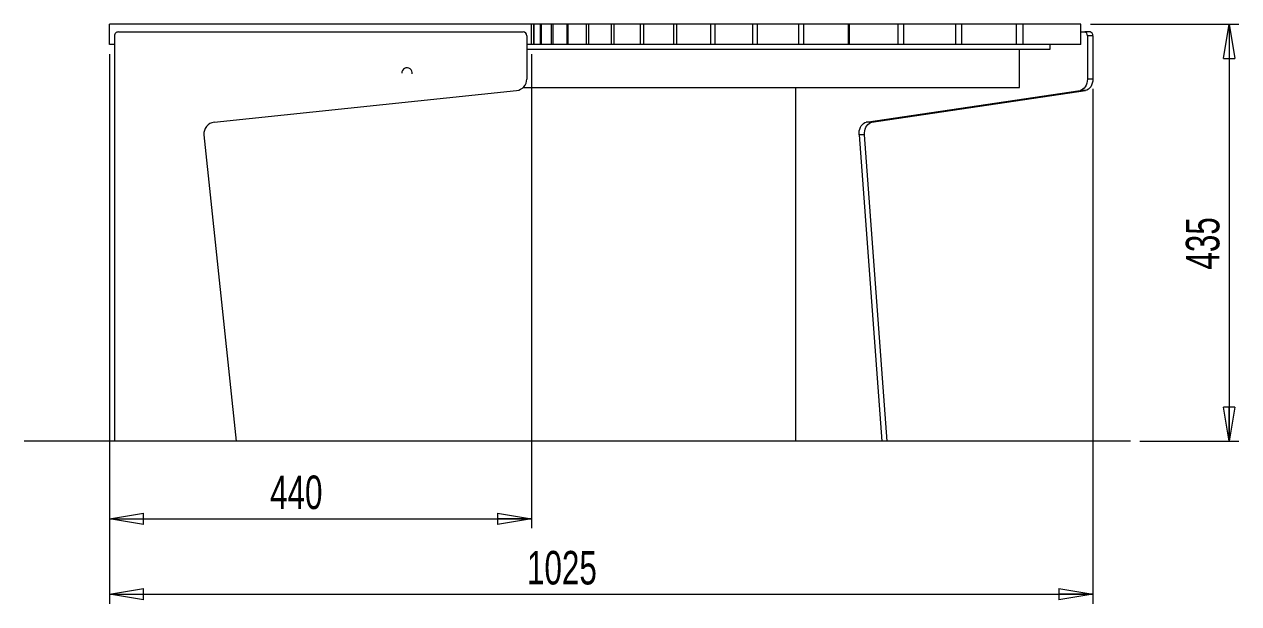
# Model space of a CAD drawing. Header units: millimetres. Extents: x 13 to 406, y 10 to 270.
# Drawn here: x 23.3 to 150, y 209.3 to 269.8 of the extents above; entities that cross this region are included whole.
import ezdxf

# ---------------------------------------------------------------- set-up
doc = ezdxf.new("R2010")
doc.units = ezdxf.units.MM
doc.layers.add('HLADINA0', color=7, linetype='Continuous', lineweight=15)
doc.styles.add('SLDTEXTSTYLE0', font='TXT', dxfattribs={"width": 0.7})
doc.dimstyles.new('SLDDIMSTYLE0', dxfattribs={"dimtxt": 3.5, "dimasz": 3.556, "dimexe": 0, "dimexo": 0.0625, "dimgap": 0.875, "dimtad": 1, "dimlfac": 10, "dimrnd": 1e-09, "dimzin": 12, "dimdsep": 46, "dimtxsty": 'SLDTEXTSTYLE0', "dimblk1": 'CLOSED', "dimblk2": 'CLOSED', "dimsah": 1, "dimcen": 0.09, "dimadec": 0, "dimazin": 3, "dimtfac": 1, "dimtofl": 0, "dimtmove": 0, "dimatfit": 3, "dimldrblk": 'CLOSED', "dimfxl": 0, "dimfrac": 2, "dimtolj": 1, "dimtzin": 12, "dimarcsym": 0})
doc.dimstyles.new('SLDDIMSTYLE1', dxfattribs={"dimtxt": 3.5, "dimasz": 3.556, "dimexe": 0, "dimexo": 0.0625, "dimgap": 0.875, "dimtad": 1, "dimdec": 0, "dimlfac": 10, "dimrnd": 1e-09, "dimzin": 12, "dimdsep": 46, "dimtxsty": 'SLDTEXTSTYLE0', "dimblk1": 'CLOSED', "dimblk2": 'CLOSED', "dimsah": 1, "dimcen": 0.09, "dimadec": 0, "dimazin": 3, "dimtfac": 1, "dimtdec": 0, "dimtofl": 0, "dimtmove": 0, "dimatfit": 3, "dimldrblk": 'CLOSED', "dimfxl": 0, "dimfrac": 2, "dimtolj": 1, "dimtzin": 12, "dimarcsym": 0})

# ---------------------------------------------------------------- blocks, each defined once
blk = doc.blocks.new('_CLOSED')
at = {"color": 0, "linetype": 'ByBlock', "lineweight": -2}
for p, q in [((-1, 0.166667), (0, 0)), ((-1, 0.166667), (-1, -0.166667)), ((0, 0), (-1, -0.166667)), ((0, 0), (-1, 0))]:
    blk.add_line(p, q, dxfattribs=at)
blk = doc.blocks.new('_D')
at = {"layer": 'HLADINA0'}
for p, q in [((134.51, 269.82), (149.96, 269.82)), ((148.96, 269.82), (148.96, 226.32)), ((139.66, 226.32), (149.96, 226.32))]:
    blk.add_line(p, q, dxfattribs=at)
at = {"layer": 'HLADINA0', "xscale": 3.556, "yscale": 3.556}
for p, rotation in [((148.96, 269.82), 90.0000000000004), ((148.96, 226.32), 270.0000000000004)]:
    blk.add_blockref('_CLOSED', p, dxfattribs=dict(at, rotation=rotation))
at = {"layer": 'HLADINA0', "insert": (144.45, 244.22), "char_height": 3.5, "attachment_point": 1, "rotation": 90, "style": 'SLDTEXTSTYLE0'}
blk.add_mtext('435', dxfattribs=at)
blk = doc.blocks.new('_D_1')
at = {"layer": 'HLADINA0'}
for p, q in [((32.21, 266.72), (32.21, 217.22)), ((76.21, 266.72), (76.21, 217.22)), ((32.21, 218.22), (76.21, 218.22))]:
    blk.add_line(p, q, dxfattribs=at)
at = {"layer": 'HLADINA0', "xscale": 3.556, "yscale": 3.556, "rotation": 180.0000000000004}
blk.add_blockref('_CLOSED', (32.21, 218.22, 80.08), dxfattribs=at)
at = {"layer": 'HLADINA0', "xscale": 3.556, "yscale": 3.556}
blk.add_blockref('_CLOSED', (76.21, 218.22, 80.08), dxfattribs=at)
at = {"layer": 'HLADINA0', "insert": (48.95, 222.73), "char_height": 3.5, "attachment_point": 1, "style": 'SLDTEXTSTYLE0'}
blk.add_mtext('440', dxfattribs=at)
blk = doc.blocks.new('_D_2')
at = {"layer": 'HLADINA0'}
for p, q in [((32.21, 266.72), (32.21, 209.35)), ((134.75, 263.1), (134.75, 209.35)), ((32.21, 210.35), (134.75, 210.35))]:
    blk.add_line(p, q, dxfattribs=at)
at = {"layer": 'HLADINA0', "xscale": 3.556, "yscale": 3.556}
for p, rotation in [((32.21, 210.35, 80.08), 180.0001075506761), ((134.75, 210.35, 80.08), 0.0001075506760628507)]:
    blk.add_blockref('_CLOSED', p, dxfattribs=dict(at, rotation=rotation))
at = {"layer": 'HLADINA0', "insert": (75.74, 214.86), "char_height": 3.5, "attachment_point": 1, "rotation": 0.0001, "style": 'SLDTEXTSTYLE0'}
blk.add_mtext('1025', dxfattribs=at)

msp = doc.modelspace()

# ---------------------------------------------------------------- linework, layer by layer
at = {"color": 7, "linetype": 'Continuous', "lineweight": 15}
for p, q in [((32.2122155, 267.7227396), (32.2122155, 269.8227396)), ((76.2125807, 269.8227396), (32.2122155, 269.8227396)), ((76.2125807, 267.7227396), (76.2125807, 269.8227396)), ((76.4442645, 269.8227396), (76.2125807, 269.8227396)), ((76.4442645, 267.7227396), (76.4442645, 269.8227396)), ((76.4950908, 269.8227396), (76.4442645, 269.8227396)), ((76.4950908, 267.7227396), (76.4950908, 269.8227396)), ((77.1544398, 269.8227396), (76.4950908, 269.8227396)), ((77.2524569, 269.8227396), (77.1544398, 269.8227396)), ((77.1544398, 267.7227396), (77.1544398, 269.8227396)), ((77.2524569, 267.7227396), (77.2524569, 269.8227396)), ((78.3114962, 269.8227396), (77.2524569, 269.8227396)), ((78.4564849, 269.8227396), (78.3114962, 269.8227396)), ((78.3114962, 267.7227396), (78.3114962, 269.8227396)), ((78.4564849, 267.7227396), (78.4564849, 269.8227396)), ((79.9393834, 269.8227396), (78.4564849, 269.8227396)), ((79.9393834, 267.7227396), (79.9393834, 269.8227396)), ((80.0213875, 269.8227396), (79.9393834, 269.8227396)), ((80.0213875, 267.7227396), (80.0213875, 269.8227396)), ((81.9587502, 269.8227396), (80.0213875, 269.8227396)), ((81.9587502, 267.7227396), (81.9587502, 269.8227396)), ((82.2034384, 269.8227396), (81.9587502, 269.8227396)), ((82.2034384, 267.7227396), (82.2034384, 269.8227396)), ((84.5558372, 269.8227396), (82.2034384, 269.8227396)), ((84.8461219, 269.8227396), (84.5558372, 269.8227396)), ((84.5558372, 267.7227396), (84.5558372, 269.8227396)), ((84.8461219, 267.7227396), (84.8461219, 269.8227396)), ((87.5828511, 269.8227396), (84.8461219, 269.8227396)), ((87.9180831, 269.8227396), (87.5828511, 269.8227396)), ((87.5828511, 267.7227396), (87.5828511, 269.8227396)), ((87.9180831, 267.7227396), (87.9180831, 269.8227396)), ((91.0585769, 269.8227396), (87.9180831, 269.8227396)), ((91.0585769, 267.7227396), (91.0585769, 269.8227396)), ((91.3579694, 269.8227396), (91.0585769, 269.8227396)), ((91.3579694, 267.7227396), (91.3579694, 269.8227396)), ((94.9265592, 269.8227396), (91.3579694, 269.8227396)), ((94.9265592, 267.7227396), (94.9265592, 269.8227396)), ((95.355706, 269.8227396), (94.9265592, 269.8227396)), ((95.355706, 267.7227396), (95.355706, 269.8227396)), ((99.3107532, 269.8227396), (95.355706, 269.8227396)), ((99.78215, 269.8227396), (99.3107532, 269.8227396)), ((99.3107532, 267.7227396), (99.3107532, 269.8227396)), ((99.78215, 267.7227396), (99.78215, 269.8227396)), ((104.0913982, 269.8227396), (99.78215, 269.8227396)), ((104.6039906, 269.8227396), (104.0913982, 269.8227396)), ((104.0913982, 267.7227396), (104.0913982, 269.8227396)), ((104.6039906, 267.7227396), (104.6039906, 269.8227396)), ((109.2813924, 269.8227396), (104.6039906, 269.8227396)), ((109.2813924, 267.7227396), (109.2813924, 269.8227396)), ((109.3866408, 269.8227396), (109.2813924, 269.8227396)), ((109.3866408, 267.7227396), (109.3866408, 269.8227396)), ((114.4493187, 269.8227396), (109.3866408, 269.8227396)), ((114.4493187, 267.7227396), (114.4493187, 269.8227396)), ((115.0464323, 269.8227396), (114.4493187, 269.8227396)), ((115.0464323, 267.7227396), (115.0464323, 269.8227396)), ((120.4521377, 269.8227396), (115.0464323, 269.8227396)), ((121.086531, 269.8227396), (120.4521377, 269.8227396)), ((120.4521377, 267.7227396), (120.4521377, 269.8227396)), ((121.086531, 267.7227396), (121.086531, 269.8227396)), ((126.8026962, 269.8227396), (121.086531, 269.8227396)), ((127.4729505, 269.8227396), (126.8026962, 269.8227396)), ((126.8026962, 267.7227396), (126.8026962, 269.8227396)), ((127.4729505, 267.7227396), (127.4729505, 269.8227396)), ((133.5075103, 269.8227396), (127.4729505, 269.8227396)), ((133.5075103, 267.7227396), (133.5075103, 269.8227396)), ((33.1279345, 269.0221681), (75.3279345, 269.0221681)), ((75.7279345, 268.6221691), (75.7279465, 264.1026558)), ((133.5075103, 269.0221681), (133.9000097, 269.0221681)), ((134.4657465, 269.0221681), (133.9000097, 269.0221681)), ((134.1828268, 268.6221691), (134.1828353, 264.1026558)), ((134.7485636, 268.6221691), (134.1828268, 268.6221691)), ((134.7485636, 268.6221691), (134.748572, 264.1026558)), ((32.7279369, 267.7227396), (32.2122155, 267.7227396)), ((76.2125807, 267.7227396), (75.7279369, 267.7227396)), ((75.7279382, 267.2227396), (130.294143, 267.2227396)), ((76.4442645, 267.7227396), (76.2125807, 267.7227396)), ((76.4950908, 267.7227396), (76.4442645, 267.7227396)), ((77.1544398, 267.7227396), (76.4950908, 267.7227396)), ((77.2524569, 267.7227396), (77.1544398, 267.7227396)), ((78.3114962, 267.7227396), (77.2524569, 267.7227396)), ((78.4564849, 267.7227396), (78.3114962, 267.7227396)), ((79.9393834, 267.7227396), (78.4564849, 267.7227396)), ((80.0213875, 267.7227396), (79.9393834, 267.7227396)), ((81.9587502, 267.7227396), (80.0213875, 267.7227396)), ((82.2034384, 267.7227396), (81.9587502, 267.7227396)), ((84.5558372, 267.7227396), (82.2034384, 267.7227396)), ((84.8461219, 267.7227396), (84.5558372, 267.7227396)), ((87.5828511, 267.7227396), (84.8461219, 267.7227396)), ((87.9180831, 267.7227396), (87.5828511, 267.7227396)), ((91.0585769, 267.7227396), (87.9180831, 267.7227396)), ((91.3579694, 267.7227396), (91.0585769, 267.7227396)), ((94.9265592, 267.7227396), (91.3579694, 267.7227396)), ((95.355706, 267.7227396), (94.9265592, 267.7227396)), ((99.3107532, 267.7227396), (95.355706, 267.7227396)), ((99.78215, 267.7227396), (99.3107532, 267.7227396)), ((104.0913982, 267.7227396), (99.78215, 267.7227396)), ((104.6039906, 267.7227396), (104.0913982, 267.7227396)), ((109.2813924, 267.7227396), (104.6039906, 267.7227396)), ((109.3866408, 267.7227396), (109.2813924, 267.7227396)), ((114.4493187, 267.7227396), (109.3866408, 267.7227396)), ((115.0464323, 267.7227396), (114.4493187, 267.7227396)), ((120.4521377, 267.7227396), (115.0464323, 267.7227396)), ((121.086531, 267.7227396), (120.4521377, 267.7227396)), ((126.8026962, 267.7227396), (121.086531, 267.7227396)), ((127.4729505, 267.7227396), (126.8026962, 267.7227396)), ((133.5075103, 267.7227396), (127.4729505, 267.7227396)), ((130.294143, 267.2227396), (130.294143, 267.7227396)), ((134.748572, 264.1026558), (134.1828353, 264.1026558)), ((43.1213882, 259.5950804), (74.6533806, 262.9092264)), ((75.3438834, 263.2227396), (127.1131147, 263.2227396)), ((111.1286109, 259.5950804), (133.4230715, 262.9092264)), ((111.6943477, 259.5950804), (133.9888083, 262.9092264)), ((133.9888083, 262.9092264), (133.4230715, 262.9092264)), ((111.6943477, 259.5950804), (111.1286109, 259.5950804)), ((110.939232, 258.2762168), (110.3734952, 258.2762168))]:
    msp.add_line(p, q, dxfattribs=at)
at = {"color": 7, "linetype": 'Continuous', "lineweight": 15, "flags": 128}
for points in [[(134.1828353, 264.1026558), (134.1686282, 263.8839727), (134.1264821, 263.6726133), (134.0578084, 263.4756561), (133.964907, 263.2996971), (133.8508891, 263.1506294), (133.7195734, 263.0334452), (133.5753576, 262.9520691), (133.4230715, 262.9092264)], [(134.748572, 264.1026558), (134.734365, 263.8839727), (134.6922189, 263.6726133), (134.6235452, 263.4756561), (134.5306438, 263.2996971), (134.4166259, 263.1506294), (134.2853102, 263.0334452), (134.1410944, 262.9520691), (133.9888083, 262.9092264)], [(110.3734952, 258.2762168), (110.3709138, 258.4853591), (110.3940493, 258.691958), (110.4421989, 258.8897362), (110.5138997, 259.0726842), (110.6069729, 259.2352432), (110.7185905, 259.3724739), (110.8453613, 259.4802067), (110.9834331, 259.5551681), (111.1286109, 259.5950804)], [(110.939232, 258.2762168), (110.9366506, 258.4853591), (110.9597861, 258.691958), (111.0079357, 258.8897362), (111.0796365, 259.0726842), (111.1727097, 259.2352432), (111.2843273, 259.3724739), (111.4110981, 259.4802067), (111.5491699, 259.5551681), (111.6943477, 259.5950804)]]:
    msp.add_lwpolyline(points, dxfattribs=at)
at = {"color": 7, "linetype": 'Continuous', "lineweight": 15}
for centre, radius, start, end in [((33.1279345, 268.6221681), 0.4, 90, 180.000152113), ((75.3279345, 268.6221681), 0.4, 0.000152113, 90), ((133.82928, 268.6721775), 0.357066, 351.94905941, 78.574956924), ((134.3950168, 268.6721775), 0.357066, 351.94905941, 78.574956924), ((63.2279455, 264.7227396), 0.55, 350.686874738, 180), ((74.5279465, 264.1026526), 1.2, 276, 0.000152113), ((43.2468224, 258.4016541), 1.2, 96, 186.000152113)]:
    msp.add_arc(centre, radius, start, end, dxfattribs=at)
at = {"layer": 'HLADINA0'}
for p, q in [((32.7279345, 268.622167), (32.7280468, 226.3227396)), ((127.1131147, 263.2227396), (127.1131147, 267.2227396)), ((103.7800944, 226.3227396), (103.7800944, 263.2227396)), ((42.0533964, 258.2762168), (45.411928, 226.3227396)), ((110.3734952, 258.2762168), (112.74812, 226.3227396)), ((113.3138568, 226.3227396), (110.939232, 258.2762168)), ((138.6636009, 226.3227396), (23.3177909, 226.3227396))]:
    msp.add_line(p, q, dxfattribs=at)

# ---------------------------------------------------------------- dimensions: what is measured, and where the dimension line sits
for base, p1, p2, angle, dimstyle, picture, middle in [((148.9633202, 226.3227396), (133.5075103, 269.8227396), (138.6636009, 226.3227396), 90, 'SLDDIMSTYLE0', '_D', (148.9633202, 248.0727396)), ((134.7486729, 210.34944), (32.2122155, 267.7227396), (134.748572, 264.1026558), 0.000107551, 'SLDDIMSTYLE1', '_D_2', (80.2892636, 210.3493378))]:
    dim = msp.add_linear_dim(base=base, p1=p1, p2=p2, angle=angle, dimstyle=dimstyle, dxfattribs=at)
    dim.commit()
    dim.dimension.update_dxf_attribs({"geometry": picture, "text_midpoint": middle, "dimtype": 160})
dim = msp.add_linear_dim(base=(76.2125807, 218.2228258), p1=(32.2122155, 267.7227396), p2=(76.2125807, 267.7227396), dimstyle='SLDDIMSTYLE0', dxfattribs=at)
dim.commit()
dim.dimension.update_dxf_attribs({"geometry": '_D_1', "text_midpoint": (52.9767508, 218.2228258), "dimtype": 160})

doc.saveas('drawing.dxf')
